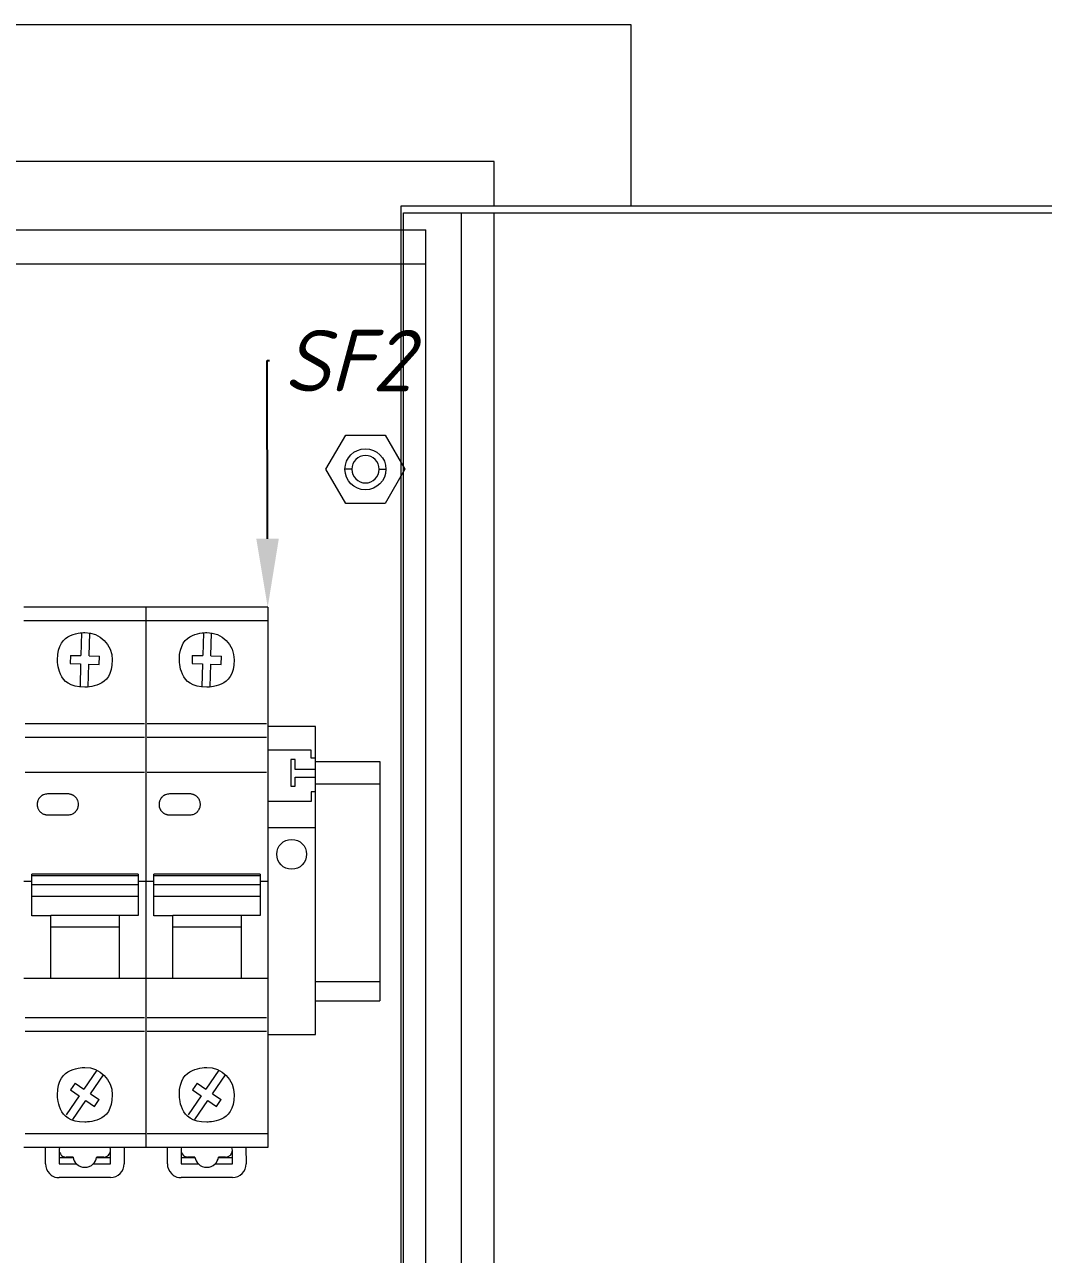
# Model space of a CAD drawing. Extents: x -319 to 3117, y -991 to 292.
# Drawn here: x 2764 to 2912.9, y -183.4 to -3.6 of the extents above; entities that cross this region are included whole.
import ezdxf
from ezdxf import colors
from ezdxf.entities.mleader import LeaderData, LeaderLine
from ezdxf.math import Vec2, Vec3

# ---------------------------------------------------------------- set-up
doc = ezdxf.new("R2010")
doc.units = 0
doc.layers.get('0').update_dxf_attribs({"lineweight": 15})
doc.styles.get("Standard").update_dxf_attribs({"font": 'GOST_Common Italic_0.ttf'})

msp = doc.modelspace()

# ---------------------------------------------------------------- linework, layer by layer
at = {"color": 0, "linetype": 'Continuous', "lineweight": 20, "extrusion": (0, 1, -2.22045e-16)}
for p, q in [((2352.661, -3.639), (2852.661, -3.639)), ((2852.661, -3.639), (2852.661, -30.139)), ((2832.661, -23.639), (2372.661, -23.639)), ((2832.661, -30.139), (2832.661, -23.639)), ((2819.102, -30.139), (2966.944, -30.139)), ((2819.102, -627.139), (2819.102, -30.139)), ((2819.444, -626.139), (2819.444, -31.139)), ((2819.444, -31.139), (2966.944, -31.139)), ((2827.901, -626.139), (2827.901, -31.139)), ((2832.661, -564.139), (2832.661, -31.139))]:
    msp.add_line(p, q, dxfattribs=at)
at = {"color": 0, "linetype": 'Continuous', "lineweight": 15, "extrusion": (0, 1, -2.22045e-16)}
for p, q in [((2383.861, -33.639), (2822.69, -33.639)), ((2822.69, -623.639), (2822.69, -33.639)), ((2822.69, -38.639), (2383.861, -38.639)), ((2808.088, -68.639), (2810.974, -63.639)), ((2810.974, -63.639), (2816.748, -63.639)), ((2816.748, -63.639), (2819.635, -68.639)), ((2810.974, -73.639), (2808.088, -68.639)), ((2811.861, -68.639), (2810.861, -68.639)), ((2815.861, -68.639), (2816.861, -68.639)), ((2819.635, -68.639), (2816.748, -73.639)), ((2816.748, -73.639), (2810.974, -73.639))]:
    msp.add_line(p, q, dxfattribs=at)
at = {"lineweight": 15}
for p, q in [((2799.578, -106.249), (2799.578, -151.249)), ((2806.578, -106.249), (2799.578, -106.249)), ((2806.578, -151.249), (2806.578, -106.249)), ((2805.907, -109.686), (2799.578, -109.686)), ((2803.594, -111.05), (2802.941, -111.05)), ((2802.941, -111.05), (2802.941, -114.963)), ((2803.594, -112.532), (2803.594, -111.05)), ((2805.907, -110.857), (2805.907, -109.686)), ((2806.578, -110.857), (2805.907, -110.857)), ((2806.578, -111.363), (2815.953, -111.363)), ((2815.953, -111.363), (2815.953, -146.363)), ((2804.78, -112.532), (2803.594, -112.532)), ((2806.578, -112.532), (2804.78, -112.532)), ((2802.941, -114.963), (2803.594, -114.963)), ((2803.594, -114.963), (2803.594, -113.658)), ((2803.594, -113.658), (2806.578, -113.658)), ((2806.578, -114.599), (2815.953, -114.599)), ((2806.578, -115.793), (2805.907, -115.793)), ((2805.907, -115.793), (2805.907, -117.216)), ((2805.907, -117.216), (2799.578, -117.216)), ((2799.578, -120.989), (2806.578, -120.989)), ((2806.578, -143.528), (2815.953, -143.528)), ((2806.578, -146.363), (2815.953, -146.363)), ((2799.578, -151.249), (2806.578, -151.249))]:
    msp.add_line(p, q, dxfattribs=at)
msp.add_circle((2803.078, -124.921), 2.182, dxfattribs=at)
at = {"color": 0, "linetype": 'Continuous', "lineweight": 15, "extrusion": (0, -2.22045e-16, -1)}
for start, end in [(0, 180), (180, 0)]:
    msp.add_arc((-2813.861, -68.639), 3, start, end, dxfattribs=at)
at = {"color": 0, "linetype": 'Continuous', "lineweight": 15}
for start, end in [(0, 180), (180, 0)]:
    msp.add_arc((2813.861, -68.639), 2, start, end, dxfattribs=at)
at = {"lineweight": 15}
for points in [[(2781.763, -88.801), (2781.763, -88.801), (2763.948, -88.801), (2763.948, -88.801)], [(2781.763, -88.801), (2781.763, -88.801), (2781.763, -88.801), (2781.763, -88.801)], [(2781.763, -88.801), (2781.763, -88.801), (2781.763, -133.881), (2781.763, -133.881)], [(2799.578, -88.801), (2799.578, -88.801), (2781.763, -88.801), (2781.763, -88.801)], [(2781.763, -88.801), (2781.763, -88.801), (2781.763, -167.774), (2781.763, -167.774)], [(2799.578, -88.801), (2799.578, -88.801), (2799.578, -88.801), (2799.578, -88.801)], [(2799.578, -88.801), (2799.578, -88.801), (2799.578, -133.881), (2799.578, -133.881)], [(2781.763, -90.8), (2781.763, -90.8), (2763.948, -90.8), (2763.948, -90.8)], [(2781.763, -90.8), (2781.763, -90.8), (2781.763, -90.8), (2781.763, -90.8)], [(2799.578, -90.8), (2799.578, -90.8), (2781.763, -90.8), (2781.763, -90.8)], [(2799.578, -90.8), (2799.578, -90.8), (2799.578, -90.8), (2799.578, -90.8)], [(2772.36, -92.531), (2772.36, -92.531), (2772.271, -95.883), (2772.271, -95.883)], [(2773.471, -95.916), (2773.471, -95.916), (2773.561, -92.564), (2773.561, -92.564)], [(2790.175, -92.531), (2790.175, -92.531), (2790.086, -95.883), (2790.086, -95.883)], [(2791.286, -95.916), (2791.286, -95.916), (2791.376, -92.564), (2791.376, -92.564)], [(2770.743, -95.842), (2770.743, -95.842), (2770.711, -97.042), (2770.711, -97.042)], [(2770.711, -97.042), (2770.711, -97.042), (2772.239, -97.082), (2772.239, -97.082)], [(2770.743, -95.842), (2770.743, -95.842), (2772.271, -95.883), (2772.271, -95.883)], [(2773.471, -95.916), (2773.471, -95.916), (2774.999, -95.957), (2774.999, -95.957)], [(2774.967, -97.155), (2774.967, -97.155), (2774.999, -95.957), (2774.999, -95.957)], [(2788.558, -95.842), (2788.558, -95.842), (2788.526, -97.042), (2788.526, -97.042)], [(2788.526, -97.042), (2788.526, -97.042), (2790.054, -97.082), (2790.054, -97.082)], [(2788.558, -95.842), (2788.558, -95.842), (2790.086, -95.883), (2790.086, -95.883)], [(2791.286, -95.916), (2791.286, -95.916), (2792.814, -95.957), (2792.814, -95.957)], [(2792.782, -97.155), (2792.782, -97.155), (2792.814, -95.957), (2792.814, -95.957)], [(2772.239, -97.082), (2772.239, -97.082), (2772.149, -100.435), (2772.149, -100.435)], [(2773.35, -100.466), (2773.35, -100.466), (2773.44, -97.114), (2773.44, -97.114)], [(2773.44, -97.114), (2773.44, -97.114), (2774.967, -97.155), (2774.967, -97.155)], [(2790.054, -97.082), (2790.054, -97.082), (2789.964, -100.435), (2789.964, -100.435)], [(2791.165, -100.466), (2791.165, -100.466), (2791.255, -97.114), (2791.255, -97.114)], [(2791.255, -97.114), (2791.255, -97.114), (2792.782, -97.155), (2792.782, -97.155)], [(2764.148, -105.795), (2764.148, -105.795), (2781.562, -105.795), (2781.562, -105.795)], [(2781.963, -105.795), (2781.963, -105.795), (2799.377, -105.795), (2799.377, -105.795)], [(2764.148, -107.795), (2764.148, -107.795), (2781.562, -107.795), (2781.562, -107.795)], [(2781.963, -107.795), (2781.963, -107.795), (2799.377, -107.795), (2799.377, -107.795)], [(2764.148, -112.897), (2764.148, -112.897), (2781.562, -112.897), (2781.562, -112.897)], [(2781.963, -112.897), (2781.963, -112.897), (2799.377, -112.897), (2799.377, -112.897)], [(2770.403, -116.103), (2770.403, -116.103), (2767.4, -116.103), (2767.4, -116.103)], [(2788.218, -116.103), (2788.218, -116.103), (2785.215, -116.103), (2785.215, -116.103)], [(2767.4, -119.154), (2767.4, -119.154), (2770.403, -119.154), (2770.403, -119.154)], [(2785.215, -119.154), (2785.215, -119.154), (2788.218, -119.154), (2788.218, -119.154)], [(2763.948, -128.863), (2763.948, -128.863), (2765.124, -128.863), (2765.124, -128.863)], [(2765.124, -133.904), (2765.124, -133.904), (2765.124, -127.829), (2765.124, -127.829)], [(2780.637, -127.829), (2780.637, -127.829), (2765.124, -127.829), (2765.124, -127.829)], [(2780.637, -128.074), (2780.637, -128.074), (2765.124, -128.074), (2765.124, -128.074)], [(2765.124, -129.356), (2765.124, -129.356), (2780.637, -129.356), (2780.637, -129.356)], [(2780.637, -127.803), (2780.637, -127.803), (2780.637, -133.877), (2780.637, -133.877)], [(2780.637, -127.803), (2780.637, -127.803), (2780.637, -127.803), (2780.637, -127.803)], [(2780.637, -127.826), (2780.637, -127.826), (2780.637, -127.826), (2780.637, -127.826)], [(2780.637, -128.071), (2780.637, -128.071), (2780.637, -128.071), (2780.637, -128.071)], [(2780.637, -128.837), (2780.637, -128.837), (2781.763, -128.837), (2781.763, -128.837)], [(2781.763, -128.837), (2781.763, -128.837), (2781.763, -128.837), (2781.763, -128.837)], [(2781.763, -128.863), (2781.763, -128.863), (2782.939, -128.863), (2782.939, -128.863)], [(2782.939, -133.904), (2782.939, -133.904), (2782.939, -127.829), (2782.939, -127.829)], [(2798.452, -127.829), (2798.452, -127.829), (2782.939, -127.829), (2782.939, -127.829)], [(2798.452, -128.074), (2798.452, -128.074), (2782.939, -128.074), (2782.939, -128.074)], [(2782.939, -129.356), (2782.939, -129.356), (2798.452, -129.356), (2798.452, -129.356)], [(2798.452, -127.803), (2798.452, -127.803), (2798.452, -133.877), (2798.452, -133.877)], [(2798.452, -127.803), (2798.452, -127.803), (2798.452, -127.803), (2798.452, -127.803)], [(2798.452, -127.826), (2798.452, -127.826), (2798.452, -127.826), (2798.452, -127.826)], [(2798.452, -128.071), (2798.452, -128.071), (2798.452, -128.071), (2798.452, -128.071)], [(2798.452, -128.837), (2798.452, -128.837), (2799.578, -128.837), (2799.578, -128.837)], [(2799.578, -128.837), (2799.578, -128.837), (2799.578, -128.837), (2799.578, -128.837)], [(2765.124, -131.035), (2765.124, -131.035), (2780.637, -131.035), (2780.637, -131.035)], [(2782.939, -131.035), (2782.939, -131.035), (2798.452, -131.035), (2798.452, -131.035)], [(2767.876, -133.904), (2767.876, -133.904), (2765.124, -133.904), (2765.124, -133.904)], [(2780.637, -133.881), (2780.637, -133.881), (2767.876, -133.881), (2767.876, -133.881)], [(2767.876, -143.016), (2767.876, -143.016), (2767.876, -133.904), (2767.876, -133.904)], [(2767.876, -133.904), (2767.876, -133.904), (2767.876, -133.904), (2767.876, -133.904)], [(2777.885, -133.904), (2777.885, -133.904), (2777.885, -143.016), (2777.885, -143.016)], [(2777.885, -133.904), (2777.885, -133.904), (2777.885, -133.904), (2777.885, -133.904)], [(2780.637, -133.877), (2780.637, -133.877), (2780.637, -133.877), (2780.637, -133.877)], [(2781.763, -133.881), (2781.763, -133.881), (2781.763, -167.774), (2781.763, -167.774)], [(2785.691, -133.904), (2785.691, -133.904), (2782.939, -133.904), (2782.939, -133.904)], [(2798.452, -133.881), (2798.452, -133.881), (2785.691, -133.881), (2785.691, -133.881)], [(2785.691, -143.016), (2785.691, -143.016), (2785.691, -133.904), (2785.691, -133.904)], [(2785.691, -133.904), (2785.691, -133.904), (2785.691, -133.904), (2785.691, -133.904)], [(2795.7, -133.904), (2795.7, -133.904), (2795.7, -143.016), (2795.7, -143.016)], [(2795.7, -133.904), (2795.7, -133.904), (2795.7, -133.904), (2795.7, -133.904)], [(2798.452, -133.877), (2798.452, -133.877), (2798.452, -133.877), (2798.452, -133.877)], [(2799.578, -133.881), (2799.578, -133.881), (2799.578, -167.774), (2799.578, -167.774)], [(2767.876, -135.519), (2767.876, -135.519), (2777.885, -135.519), (2777.885, -135.519)], [(2767.876, -135.519), (2767.876, -135.519), (2777.885, -135.519), (2777.885, -135.519)], [(2777.885, -135.519), (2777.885, -135.519), (2777.885, -135.519), (2777.885, -135.519)], [(2785.691, -135.519), (2785.691, -135.519), (2795.7, -135.519), (2795.7, -135.519)], [(2785.691, -135.519), (2785.691, -135.519), (2795.7, -135.519), (2795.7, -135.519)], [(2795.7, -135.519), (2795.7, -135.519), (2795.7, -135.519), (2795.7, -135.519)], [(2763.948, -143.016), (2763.948, -143.016), (2781.763, -143.016), (2781.763, -143.016)], [(2778.56, -143.016), (2778.56, -143.016), (2781.562, -143.016), (2781.562, -143.016)], [(2781.763, -143.016), (2781.763, -143.016), (2781.763, -143.016), (2781.763, -143.016)], [(2781.763, -143.016), (2781.763, -143.016), (2799.578, -143.016), (2799.578, -143.016)], [(2796.375, -143.016), (2796.375, -143.016), (2799.377, -143.016), (2799.377, -143.016)], [(2799.578, -143.016), (2799.578, -143.016), (2799.578, -143.016), (2799.578, -143.016)], [(2764.148, -148.781), (2764.148, -148.781), (2781.562, -148.781), (2781.562, -148.781)], [(2781.562, -148.781), (2781.562, -148.781), (2781.562, -148.781), (2781.562, -148.781)], [(2781.963, -148.781), (2781.963, -148.781), (2799.377, -148.781), (2799.377, -148.781)], [(2799.377, -148.781), (2799.377, -148.781), (2799.377, -148.781), (2799.377, -148.781)], [(2764.148, -150.78), (2764.148, -150.78), (2781.562, -150.78), (2781.562, -150.78)], [(2781.562, -150.78), (2781.562, -150.78), (2781.562, -150.78), (2781.562, -150.78)], [(2781.963, -150.78), (2781.963, -150.78), (2799.377, -150.78), (2799.377, -150.78)], [(2799.377, -150.78), (2799.377, -150.78), (2799.377, -150.78), (2799.377, -150.78)], [(2774.595, -156.475), (2774.595, -156.475), (2772.699, -159.243), (2772.699, -159.243)], [(2773.69, -159.921), (2773.69, -159.921), (2775.586, -157.153), (2775.586, -157.153)], [(2774.595, -156.475), (2774.595, -156.475), (2774.595, -156.475), (2774.595, -156.475)], [(2775.586, -157.153), (2775.586, -157.153), (2775.586, -157.153), (2775.586, -157.153)], [(2792.41, -156.475), (2792.41, -156.475), (2790.514, -159.243), (2790.514, -159.243)], [(2791.505, -159.921), (2791.505, -159.921), (2793.401, -157.153), (2793.401, -157.153)], [(2792.41, -156.475), (2792.41, -156.475), (2792.41, -156.475), (2792.41, -156.475)], [(2793.401, -157.153), (2793.401, -157.153), (2793.401, -157.153), (2793.401, -157.153)], [(2771.437, -158.381), (2771.437, -158.381), (2770.759, -159.37), (2770.759, -159.37)], [(2770.759, -159.37), (2770.759, -159.37), (2772.021, -160.233), (2772.021, -160.233)], [(2771.437, -158.381), (2771.437, -158.381), (2771.437, -158.381), (2771.437, -158.381)], [(2771.437, -158.381), (2771.437, -158.381), (2772.699, -159.243), (2772.699, -159.243)], [(2773.69, -159.921), (2773.69, -159.921), (2774.951, -160.782), (2774.951, -160.782)], [(2789.252, -158.381), (2789.252, -158.381), (2788.574, -159.37), (2788.574, -159.37)], [(2788.574, -159.37), (2788.574, -159.37), (2789.836, -160.233), (2789.836, -160.233)], [(2789.252, -158.381), (2789.252, -158.381), (2789.252, -158.381), (2789.252, -158.381)], [(2789.252, -158.381), (2789.252, -158.381), (2790.514, -159.243), (2790.514, -159.243)], [(2791.505, -159.921), (2791.505, -159.921), (2792.766, -160.782), (2792.766, -160.782)], [(2772.021, -160.233), (2772.021, -160.233), (2770.124, -163), (2770.124, -163)], [(2771.115, -163.677), (2771.115, -163.677), (2773.012, -160.911), (2773.012, -160.911)], [(2772.021, -160.233), (2772.021, -160.233), (2772.021, -160.233), (2772.021, -160.233)], [(2773.012, -160.911), (2773.012, -160.911), (2773.012, -160.911), (2773.012, -160.911)], [(2773.012, -160.911), (2773.012, -160.911), (2774.273, -161.772), (2774.273, -161.772)], [(2774.273, -161.772), (2774.273, -161.772), (2774.951, -160.782), (2774.951, -160.782)], [(2774.951, -160.782), (2774.951, -160.782), (2774.951, -160.782), (2774.951, -160.782)], [(2789.836, -160.233), (2789.836, -160.233), (2787.939, -163), (2787.939, -163)], [(2788.93, -163.677), (2788.93, -163.677), (2790.827, -160.911), (2790.827, -160.911)], [(2789.836, -160.233), (2789.836, -160.233), (2789.836, -160.233), (2789.836, -160.233)], [(2790.827, -160.911), (2790.827, -160.911), (2790.827, -160.911), (2790.827, -160.911)], [(2790.827, -160.911), (2790.827, -160.911), (2792.088, -161.772), (2792.088, -161.772)], [(2792.088, -161.772), (2792.088, -161.772), (2792.766, -160.782), (2792.766, -160.782)], [(2792.766, -160.782), (2792.766, -160.782), (2792.766, -160.782), (2792.766, -160.782)], [(2781.763, -165.775), (2781.763, -165.775), (2764.148, -165.775), (2764.148, -165.775)], [(2799.578, -165.775), (2799.578, -165.775), (2781.963, -165.775), (2781.963, -165.775)], [(2781.763, -167.774), (2781.763, -167.774), (2763.948, -167.774), (2763.948, -167.774)], [(2767.101, -170.173), (2767.101, -170.173), (2767.121, -167.774), (2767.121, -167.774)], [(2767.121, -167.774), (2767.121, -167.774), (2767.121, -167.774), (2767.121, -167.774)], [(2769.185, -167.774), (2769.13, -167.9), (2769.102, -168.036), (2769.102, -168.173)], [(2769.102, -168.173), (2769.102, -168.173), (2769.102, -170.173), (2769.102, -170.173)], [(2769.102, -168.173), (2769.102, -168.173), (2769.102, -168.173), (2769.102, -168.173)], [(2775.607, -169.173), (2776.16, -169.173), (2776.608, -168.726), (2776.608, -168.173)], [(2776.608, -168.173), (2776.608, -168.036), (2776.579, -167.9), (2776.525, -167.774)], [(2776.608, -170.173), (2776.608, -170.173), (2776.608, -168.173), (2776.608, -168.173)], [(2776.608, -168.173), (2776.608, -168.173), (2776.608, -168.173), (2776.608, -168.173)], [(2778.589, -167.774), (2778.589, -167.774), (2778.61, -170.173), (2778.61, -170.173)], [(2799.578, -167.774), (2799.578, -167.774), (2781.763, -167.774), (2781.763, -167.774)], [(2784.916, -170.173), (2784.916, -170.173), (2784.936, -167.774), (2784.936, -167.774)], [(2784.936, -167.774), (2784.936, -167.774), (2784.936, -167.774), (2784.936, -167.774)], [(2787, -167.774), (2786.945, -167.9), (2786.917, -168.036), (2786.917, -168.173)], [(2786.917, -168.173), (2786.917, -168.173), (2786.917, -170.173), (2786.917, -170.173)], [(2786.917, -168.173), (2786.917, -168.173), (2786.917, -168.173), (2786.917, -168.173)], [(2793.422, -169.173), (2793.975, -169.173), (2794.423, -168.726), (2794.423, -168.173)], [(2794.423, -168.173), (2794.423, -168.036), (2794.394, -167.9), (2794.34, -167.774)], [(2794.423, -170.173), (2794.423, -170.173), (2794.423, -168.173), (2794.423, -168.173)], [(2794.423, -168.173), (2794.423, -168.173), (2794.423, -168.173), (2794.423, -168.173)], [(2796.404, -167.774), (2796.404, -167.774), (2796.425, -170.173), (2796.425, -170.173)], [(2769.102, -169.249), (2769.102, -169.249), (2771.135, -169.249), (2771.135, -169.249)], [(2769.102, -170.173), (2769.102, -170.173), (2771.629, -170.173), (2771.629, -170.173)], [(2771.122, -169.173), (2771.122, -169.173), (2770.103, -169.173), (2770.103, -169.173)], [(2771.122, -169.173), (2771.122, -169.173), (2771.122, -169.173), (2771.122, -169.173)], [(2771.122, -169.173), (2771.122, -169.173), (2771.135, -169.249), (2771.135, -169.249)], [(2771.135, -169.249), (2771.201, -169.6), (2771.374, -169.923), (2771.629, -170.173)], [(2771.135, -169.249), (2771.135, -169.249), (2771.135, -169.249), (2771.135, -169.249)], [(2771.629, -170.173), (2771.629, -170.173), (2771.629, -170.173), (2771.629, -170.173)], [(2771.629, -170.173), (2772.311, -170.839), (2773.4, -170.839), (2774.081, -170.173)], [(2774.081, -170.173), (2774.336, -169.923), (2774.509, -169.6), (2774.576, -169.249)], [(2774.081, -170.173), (2774.081, -170.173), (2776.608, -170.173), (2776.608, -170.173)], [(2774.576, -169.249), (2774.576, -169.249), (2774.589, -169.173), (2774.589, -169.173)], [(2774.576, -169.249), (2774.576, -169.249), (2776.608, -169.249), (2776.608, -169.249)], [(2775.607, -169.173), (2775.607, -169.173), (2774.589, -169.173), (2774.589, -169.173)], [(2775.607, -169.173), (2775.607, -169.173), (2775.607, -169.173), (2775.607, -169.173)], [(2776.608, -169.249), (2776.608, -169.249), (2776.608, -169.249), (2776.608, -169.249)], [(2776.608, -172.172), (2777.714, -172.172), (2778.61, -171.277), (2778.61, -170.173)], [(2776.608, -170.173), (2776.608, -170.173), (2776.608, -170.173), (2776.608, -170.173)], [(2786.917, -169.249), (2786.917, -169.249), (2788.95, -169.249), (2788.95, -169.249)], [(2786.917, -170.173), (2786.917, -170.173), (2789.444, -170.173), (2789.444, -170.173)], [(2788.937, -169.173), (2788.937, -169.173), (2787.918, -169.173), (2787.918, -169.173)], [(2788.937, -169.173), (2788.937, -169.173), (2788.937, -169.173), (2788.937, -169.173)], [(2788.937, -169.173), (2788.937, -169.173), (2788.95, -169.249), (2788.95, -169.249)], [(2788.95, -169.249), (2789.016, -169.6), (2789.189, -169.923), (2789.444, -170.173)], [(2788.95, -169.249), (2788.95, -169.249), (2788.95, -169.249), (2788.95, -169.249)], [(2789.444, -170.173), (2789.444, -170.173), (2789.444, -170.173), (2789.444, -170.173)], [(2789.444, -170.173), (2790.126, -170.839), (2791.215, -170.839), (2791.896, -170.173)], [(2791.896, -170.173), (2792.151, -169.923), (2792.324, -169.6), (2792.391, -169.249)], [(2791.896, -170.173), (2791.896, -170.173), (2794.423, -170.173), (2794.423, -170.173)], [(2792.391, -169.249), (2792.391, -169.249), (2792.404, -169.173), (2792.404, -169.173)], [(2792.391, -169.249), (2792.391, -169.249), (2794.423, -169.249), (2794.423, -169.249)], [(2793.422, -169.173), (2793.422, -169.173), (2792.404, -169.173), (2792.404, -169.173)], [(2793.422, -169.173), (2793.422, -169.173), (2793.422, -169.173), (2793.422, -169.173)], [(2794.423, -169.249), (2794.423, -169.249), (2794.423, -169.249), (2794.423, -169.249)], [(2794.423, -172.172), (2795.529, -172.172), (2796.425, -171.277), (2796.425, -170.173)], [(2794.423, -170.173), (2794.423, -170.173), (2794.423, -170.173), (2794.423, -170.173)], [(2776.608, -172.172), (2776.608, -172.172), (2769.102, -172.172), (2769.102, -172.172)], [(2776.608, -172.172), (2776.608, -172.172), (2776.608, -172.172), (2776.608, -172.172)], [(2794.423, -172.172), (2794.423, -172.172), (2786.917, -172.172), (2786.917, -172.172)], [(2794.423, -172.172), (2794.423, -172.172), (2794.423, -172.172), (2794.423, -172.172)]]:
    msp.add_open_spline(points, degree=3, dxfattribs=at)
for points, knots in [([(2776.859, -96.498), (2776.859, -94.291), (2775.066, -92.501), (2772.855, -92.501), (2772.855, -92.501), (2770.644, -92.501), (2768.852, -94.291), (2768.852, -96.498), (2768.852, -96.498), (2768.852, -98.708), (2770.644, -100.498), (2772.855, -100.498), (2772.855, -100.498), (2775.066, -100.498), (2776.859, -98.708), (2776.859, -96.498), (2776.859, -96.498), (2776.859, -96.498), (2776.859, -96.498), (2776.859, -96.498)], [0, 0, 0, 0, 0.1666667, 0.1666667, 0.1666667, 0.25, 0.3333333, 0.3333333, 0.3333333, 0.4166667, 0.5, 0.5, 0.5, 0.5833333, 0.6666667, 0.6666667, 0.6666667, 0.8333333, 1, 1, 1, 1]), ([(2794.674, -96.498), (2794.674, -94.291), (2792.881, -92.501), (2790.67, -92.501), (2790.67, -92.501), (2788.459, -92.501), (2786.667, -94.291), (2786.667, -96.498), (2786.667, -96.498), (2786.667, -98.708), (2788.459, -100.498), (2790.67, -100.498), (2790.67, -100.498), (2792.881, -100.498), (2794.674, -98.708), (2794.674, -96.498), (2794.674, -96.498), (2794.674, -96.498), (2794.674, -96.498), (2794.674, -96.498)], [0, 0, 0, 0, 0.1666667, 0.1666667, 0.1666667, 0.25, 0.3333333, 0.3333333, 0.3333333, 0.4166667, 0.5, 0.5, 0.5, 0.5833333, 0.6666667, 0.6666667, 0.6666667, 0.8333333, 1, 1, 1, 1]), ([(2781.763, -112.93), (2781.763, -115.469), (2781.763, -118.09), (2781.763, -120.746), (2781.763, -120.746), (2781.763, -123.401), (2781.763, -126.089), (2781.763, -128.758)], [0, 0, 0, 0, 0.3333333, 0.3333333, 0.3333333, 0.6666667, 1, 1, 1, 1]), ([(2767.4, -116.103), (2767.198, -116.103), (2766.998, -116.143), (2766.813, -116.221), (2766.813, -116.221), (2766.628, -116.299), (2766.462, -116.413), (2766.321, -116.556), (2766.321, -116.556), (2766.251, -116.627), (2766.189, -116.704), (2766.135, -116.786), (2766.135, -116.786), (2766.081, -116.868), (2766.034, -116.956), (2765.997, -117.048), (2765.997, -117.048), (2765.959, -117.139), (2765.93, -117.233), (2765.912, -117.33), (2765.912, -117.33), (2765.893, -117.426), (2765.883, -117.527), (2765.883, -117.625), (2765.883, -117.625), (2765.883, -117.822), (2765.921, -118.02), (2765.995, -118.203), (2765.995, -118.203), (2766.069, -118.386), (2766.18, -118.557), (2766.32, -118.699), (2766.32, -118.699), (2766.389, -118.77), (2766.467, -118.835), (2766.55, -118.892), (2766.55, -118.892), (2766.633, -118.948), (2766.72, -118.996), (2766.813, -119.035), (2766.813, -119.035), (2766.906, -119.073), (2767.003, -119.103), (2767.101, -119.124), (2767.101, -119.124), (2767.2, -119.142), (2767.299, -119.154), (2767.4, -119.154)], [0, 0, 0, 0, 0.0769231, 0.0769231, 0.0769231, 0.1153846, 0.1538462, 0.1538462, 0.1538462, 0.1923077, 0.2307692, 0.2307692, 0.2307692, 0.2692308, 0.3076923, 0.3076923, 0.3076923, 0.3461538, 0.3846154, 0.3846154, 0.3846154, 0.4230769, 0.4615385, 0.4615385, 0.4615385, 0.5, 0.5384615, 0.5384615, 0.5384615, 0.5769231, 0.6153846, 0.6153846, 0.6153846, 0.6538462, 0.6923077, 0.6923077, 0.6923077, 0.7307692, 0.7692308, 0.7692308, 0.7692308, 0.8076923, 0.8461538, 0.8461538, 0.8461538, 0.9230769, 1, 1, 1, 1]), ([(2770.403, -119.154), (2770.606, -119.154), (2770.805, -119.113), (2770.991, -119.035), (2770.991, -119.035), (2771.176, -118.956), (2771.344, -118.842), (2771.484, -118.699), (2771.484, -118.699), (2771.555, -118.626), (2771.617, -118.549), (2771.671, -118.467), (2771.671, -118.467), (2771.725, -118.384), (2771.772, -118.295), (2771.81, -118.202), (2771.81, -118.202), (2771.847, -118.11), (2771.875, -118.016), (2771.893, -117.919), (2771.893, -117.919), (2771.912, -117.823), (2771.921, -117.722), (2771.921, -117.624), (2771.921, -117.624), (2771.921, -117.427), (2771.881, -117.229), (2771.807, -117.048), (2771.807, -117.048), (2771.732, -116.865), (2771.621, -116.696), (2771.482, -116.555), (2771.482, -116.555), (2771.413, -116.484), (2771.335, -116.419), (2771.253, -116.363), (2771.253, -116.363), (2771.17, -116.307), (2771.082, -116.26), (2770.99, -116.221), (2770.99, -116.221), (2770.898, -116.182), (2770.8, -116.152), (2770.703, -116.132), (2770.703, -116.132), (2770.604, -116.112), (2770.504, -116.103), (2770.403, -116.103)], [0, 0, 0, 0, 0.0769231, 0.0769231, 0.0769231, 0.1153846, 0.1538462, 0.1538462, 0.1538462, 0.1923077, 0.2307692, 0.2307692, 0.2307692, 0.2692308, 0.3076923, 0.3076923, 0.3076923, 0.3461538, 0.3846154, 0.3846154, 0.3846154, 0.4230769, 0.4615385, 0.4615385, 0.4615385, 0.5, 0.5384615, 0.5384615, 0.5384615, 0.5769231, 0.6153846, 0.6153846, 0.6153846, 0.6538462, 0.6923077, 0.6923077, 0.6923077, 0.7307692, 0.7692308, 0.7692308, 0.7692308, 0.8076923, 0.8461538, 0.8461538, 0.8461538, 0.9230769, 1, 1, 1, 1]), ([(2785.215, -116.103), (2785.013, -116.103), (2784.813, -116.143), (2784.628, -116.221), (2784.628, -116.221), (2784.443, -116.299), (2784.277, -116.413), (2784.136, -116.556), (2784.136, -116.556), (2784.066, -116.627), (2784.004, -116.704), (2783.95, -116.786), (2783.95, -116.786), (2783.896, -116.868), (2783.849, -116.956), (2783.812, -117.048), (2783.812, -117.048), (2783.774, -117.139), (2783.745, -117.233), (2783.727, -117.33), (2783.727, -117.33), (2783.708, -117.426), (2783.698, -117.527), (2783.698, -117.625), (2783.698, -117.625), (2783.698, -117.822), (2783.736, -118.02), (2783.81, -118.203), (2783.81, -118.203), (2783.884, -118.386), (2783.995, -118.557), (2784.135, -118.699), (2784.135, -118.699), (2784.204, -118.77), (2784.282, -118.835), (2784.365, -118.892), (2784.365, -118.892), (2784.448, -118.948), (2784.535, -118.996), (2784.628, -119.035), (2784.628, -119.035), (2784.721, -119.073), (2784.818, -119.103), (2784.916, -119.124), (2784.916, -119.124), (2785.015, -119.142), (2785.114, -119.154), (2785.215, -119.154)], [0, 0, 0, 0, 0.0769231, 0.0769231, 0.0769231, 0.1153846, 0.1538462, 0.1538462, 0.1538462, 0.1923077, 0.2307692, 0.2307692, 0.2307692, 0.2692308, 0.3076923, 0.3076923, 0.3076923, 0.3461538, 0.3846154, 0.3846154, 0.3846154, 0.4230769, 0.4615385, 0.4615385, 0.4615385, 0.5, 0.5384615, 0.5384615, 0.5384615, 0.5769231, 0.6153846, 0.6153846, 0.6153846, 0.6538462, 0.6923077, 0.6923077, 0.6923077, 0.7307692, 0.7692308, 0.7692308, 0.7692308, 0.8076923, 0.8461538, 0.8461538, 0.8461538, 0.9230769, 1, 1, 1, 1]), ([(2788.218, -119.154), (2788.421, -119.154), (2788.62, -119.113), (2788.806, -119.035), (2788.806, -119.035), (2788.991, -118.956), (2789.159, -118.842), (2789.299, -118.699), (2789.299, -118.699), (2789.37, -118.626), (2789.432, -118.549), (2789.486, -118.467), (2789.486, -118.467), (2789.54, -118.384), (2789.587, -118.295), (2789.625, -118.202), (2789.625, -118.202), (2789.662, -118.11), (2789.69, -118.016), (2789.708, -117.919), (2789.708, -117.919), (2789.727, -117.823), (2789.736, -117.722), (2789.736, -117.624), (2789.736, -117.624), (2789.736, -117.427), (2789.696, -117.229), (2789.622, -117.048), (2789.622, -117.048), (2789.547, -116.865), (2789.436, -116.696), (2789.297, -116.555), (2789.297, -116.555), (2789.228, -116.484), (2789.15, -116.419), (2789.068, -116.363), (2789.068, -116.363), (2788.985, -116.307), (2788.897, -116.26), (2788.805, -116.221), (2788.805, -116.221), (2788.713, -116.182), (2788.615, -116.152), (2788.518, -116.132), (2788.518, -116.132), (2788.419, -116.112), (2788.319, -116.103), (2788.218, -116.103)], [0, 0, 0, 0, 0.0769231, 0.0769231, 0.0769231, 0.1153846, 0.1538462, 0.1538462, 0.1538462, 0.1923077, 0.2307692, 0.2307692, 0.2307692, 0.2692308, 0.3076923, 0.3076923, 0.3076923, 0.3461538, 0.3846154, 0.3846154, 0.3846154, 0.4230769, 0.4615385, 0.4615385, 0.4615385, 0.5, 0.5384615, 0.5384615, 0.5384615, 0.5769231, 0.6153846, 0.6153846, 0.6153846, 0.6538462, 0.6923077, 0.6923077, 0.6923077, 0.7307692, 0.7692308, 0.7692308, 0.7692308, 0.8076923, 0.8461538, 0.8461538, 0.8461538, 0.9230769, 1, 1, 1, 1]), ([(2776.859, -160.077), (2776.859, -157.868), (2775.066, -156.078), (2772.855, -156.078), (2772.855, -156.078), (2770.644, -156.078), (2768.852, -157.868), (2768.852, -160.077), (2768.852, -160.077), (2768.852, -162.285), (2770.644, -164.076), (2772.855, -164.076), (2772.855, -164.076), (2775.066, -164.076), (2776.859, -162.285), (2776.859, -160.077), (2776.859, -160.077), (2776.859, -160.077), (2776.859, -160.077), (2776.859, -160.077)], [0, 0, 0, 0, 0.1666667, 0.1666667, 0.1666667, 0.25, 0.3333333, 0.3333333, 0.3333333, 0.4166667, 0.5, 0.5, 0.5, 0.5833333, 0.6666667, 0.6666667, 0.6666667, 0.8333333, 1, 1, 1, 1]), ([(2794.674, -160.077), (2794.674, -157.868), (2792.881, -156.078), (2790.67, -156.078), (2790.67, -156.078), (2788.459, -156.078), (2786.667, -157.868), (2786.667, -160.077), (2786.667, -160.077), (2786.667, -162.285), (2788.459, -164.076), (2790.67, -164.076), (2790.67, -164.076), (2792.881, -164.076), (2794.674, -162.285), (2794.674, -160.077), (2794.674, -160.077), (2794.674, -160.077), (2794.674, -160.077), (2794.674, -160.077)], [0, 0, 0, 0, 0.1666667, 0.1666667, 0.1666667, 0.25, 0.3333333, 0.3333333, 0.3333333, 0.4166667, 0.5, 0.5, 0.5, 0.5833333, 0.6666667, 0.6666667, 0.6666667, 0.8333333, 1, 1, 1, 1]), ([(2769.102, -168.173), (2769.102, -168.439), (2769.208, -168.693), (2769.395, -168.881), (2769.395, -168.881), (2769.582, -169.068), (2769.837, -169.173), (2770.103, -169.173)], [0, 0, 0, 0, 0.3333333, 0.3333333, 0.3333333, 0.6666667, 1, 1, 1, 1]), ([(2786.917, -168.173), (2786.917, -168.439), (2787.023, -168.693), (2787.21, -168.881), (2787.21, -168.881), (2787.397, -169.068), (2787.652, -169.173), (2787.918, -169.173)], [0, 0, 0, 0, 0.3333333, 0.3333333, 0.3333333, 0.6666667, 1, 1, 1, 1]), ([(2767.101, -170.173), (2767.101, -170.703), (2767.311, -171.212), (2767.687, -171.586), (2767.687, -171.586), (2768.062, -171.962), (2768.571, -172.172), (2769.102, -172.172)], [0, 0, 0, 0, 0.3333333, 0.3333333, 0.3333333, 0.6666667, 1, 1, 1, 1]), ([(2784.916, -170.173), (2784.916, -170.703), (2785.126, -171.212), (2785.502, -171.586), (2785.502, -171.586), (2785.877, -171.962), (2786.386, -172.172), (2786.917, -172.172)], [0, 0, 0, 0, 0.3333333, 0.3333333, 0.3333333, 0.6666667, 1, 1, 1, 1])]:
    msp.add_open_spline(points, degree=3, knots=knots, dxfattribs=at)

# ---------------------------------------------------------------- leaders
ml = msp.add_multileader_mtext('Standard', dxfattribs=at)
ml.set_content('SF2', color=256)
ml.set_leader_properties()
ml.build(insert=Vec2(0, 0))
ml.multileader.update_dxf_attribs({"text_right_attachment_type": 6, "dogleg_length": 0.36, "arrow_head_size": 10})
ctx = ml.context
ctx.base_point, ctx.char_height, ctx.arrow_head_size, ctx.plane_origin = Vec3(2799.856, -52.764), 9, 10, Vec3(2840.042, -52.347)
ctx.right_attachment = 6
notes = []
notes.append((ctx, [(1, (1, 1, 0), (2799.496, -52.764), (1, 0), 0.36, [(0, [(2799.578, -88.801)], 0, [])])]))
ctx.mtext.insert, ctx.mtext.flow_direction = Vec3(2801.856, -48.264), 5
for ctx, leaders in notes:
    for number, flags, end, landing, length, lines in leaders:
        leader = LeaderData()
        leader.index, (leader.has_last_leader_line, leader.has_dogleg_vector, leader.attachment_direction) = number, flags
        leader.last_leader_point, leader.dogleg_vector, leader.dogleg_length = Vec3(end), Vec3(landing), length
        for number, points, colour, breaks in lines:
            line = LeaderLine()
            line.index, line.vertices, line.color, line.breaks = number, Vec3.list(points), colors.encode_raw_color(colour), breaks
            leader.lines.append(line)
        ctx.leaders.append(leader)

doc.saveas('drawing.dxf')
